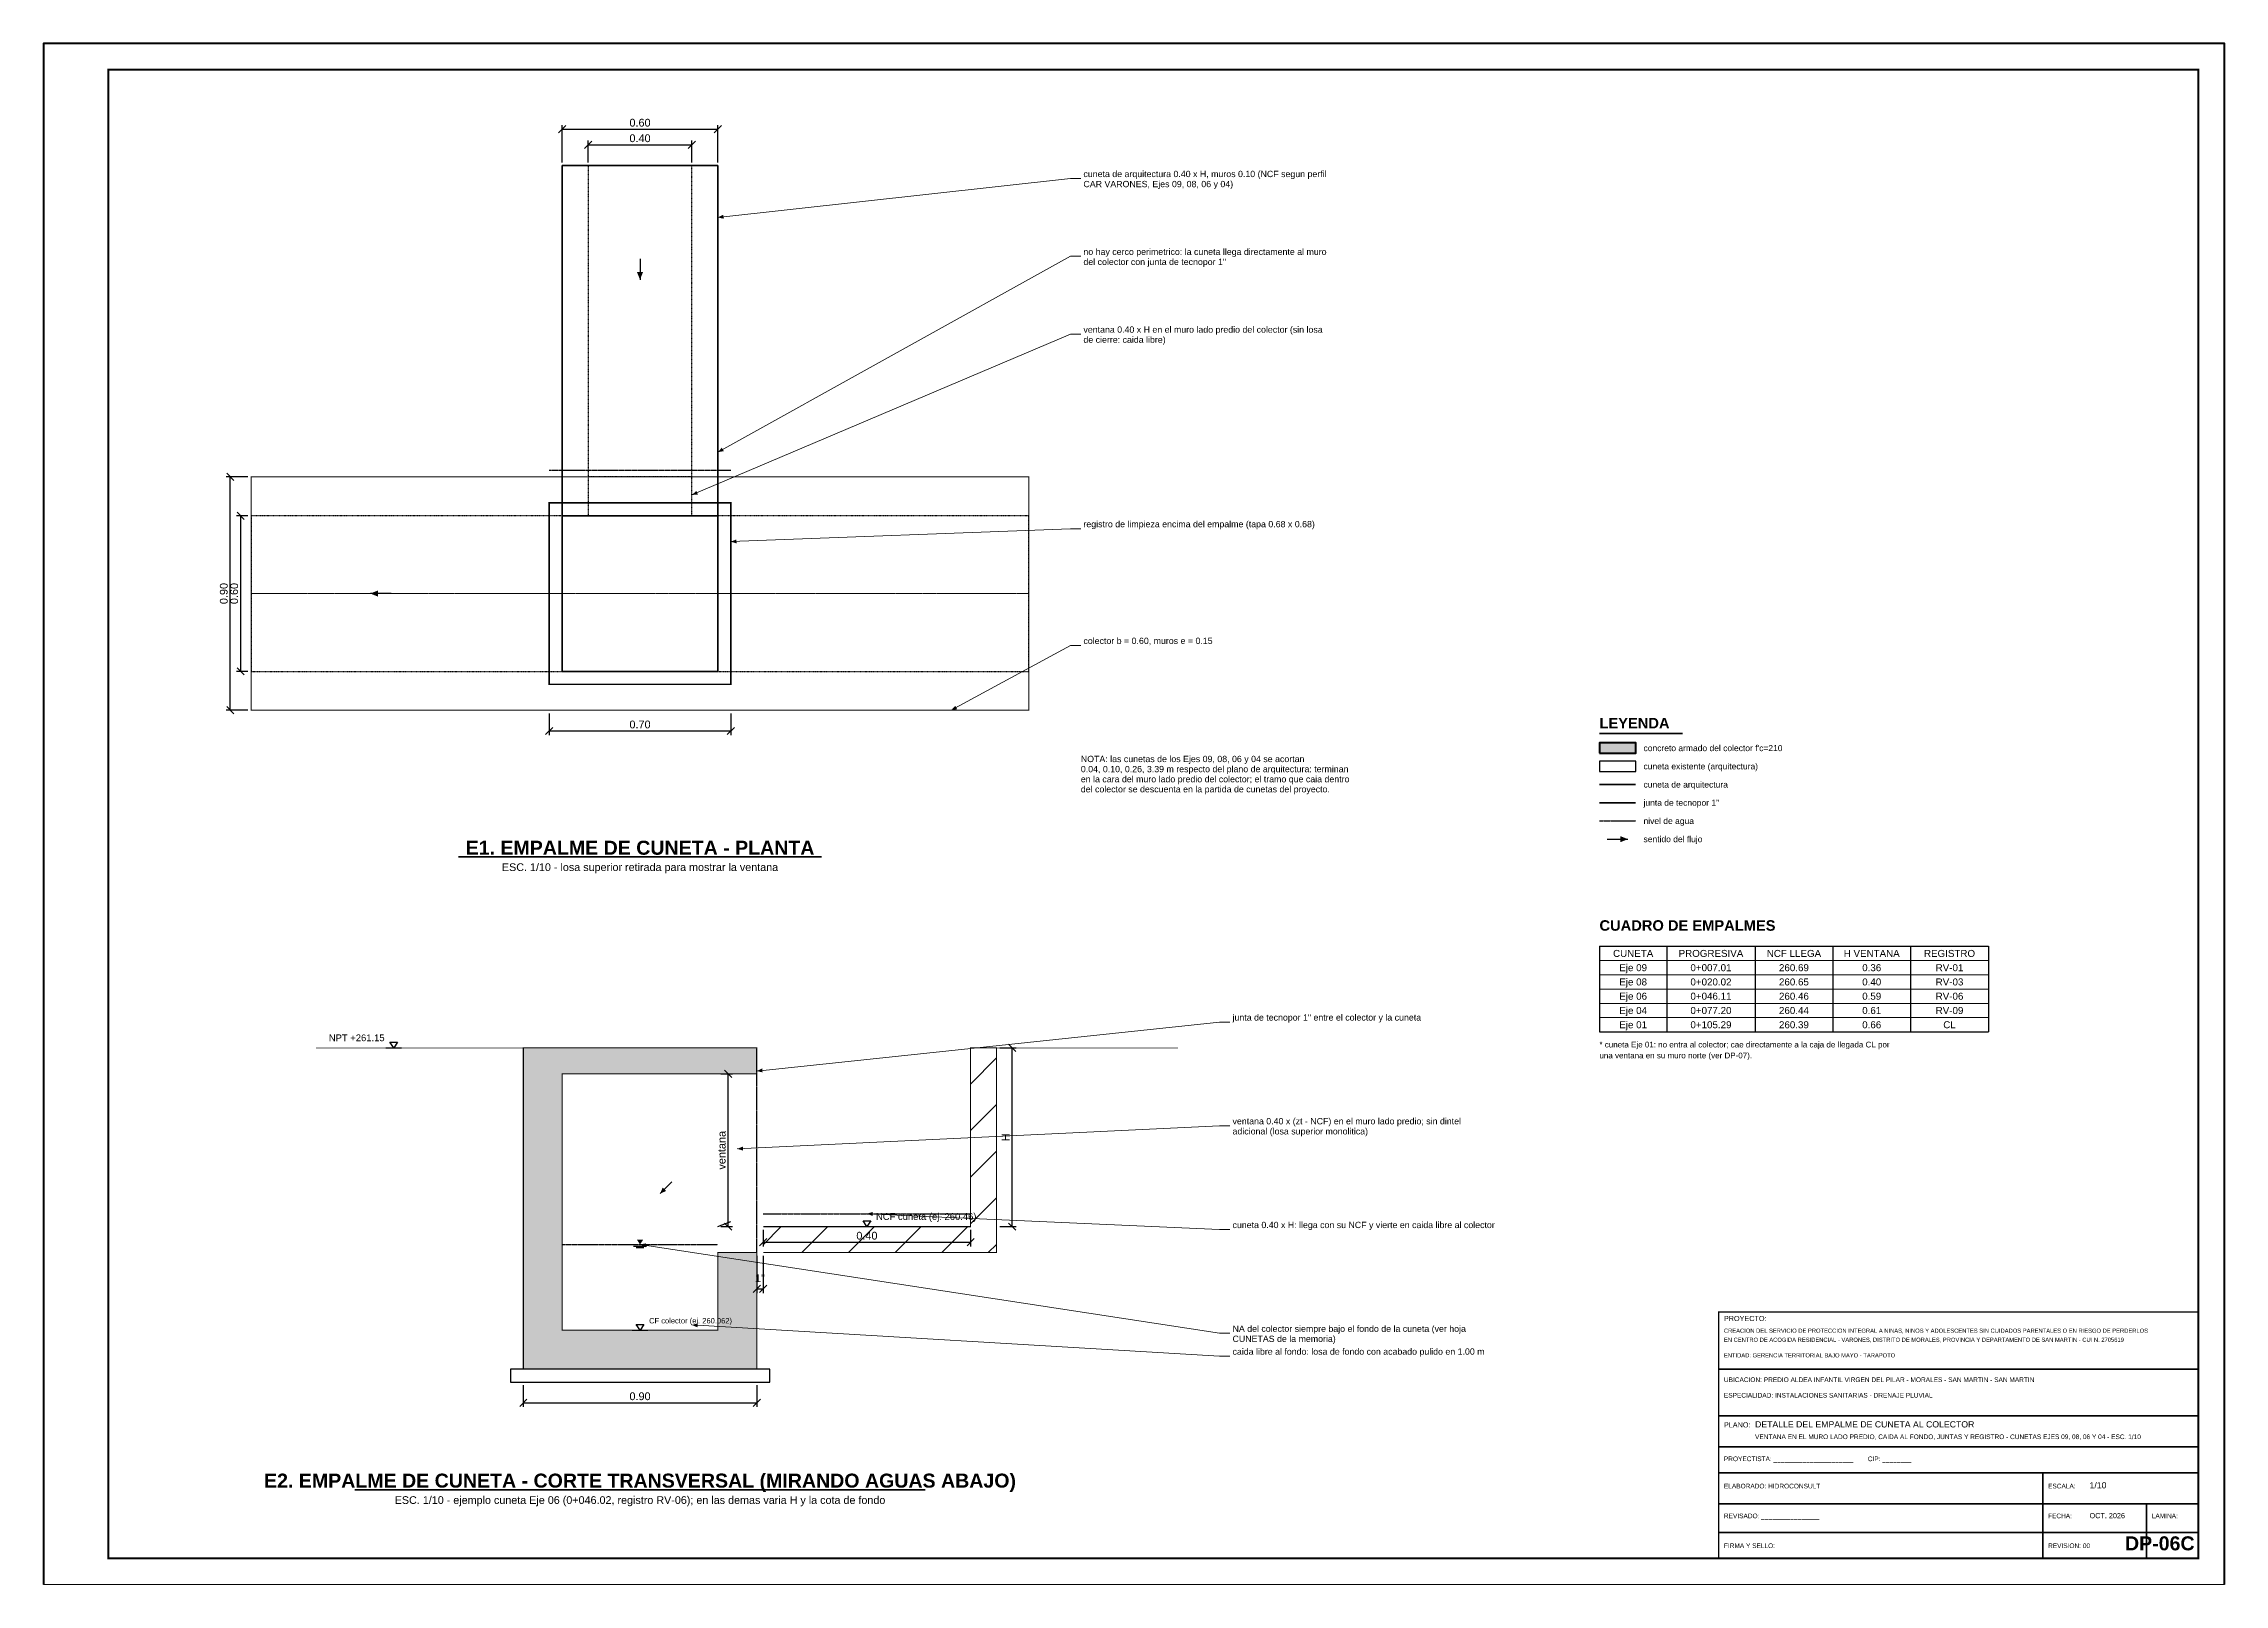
# Paper-space layout 'DP-06C' of a CAD drawing. Header units: metres, sheet in millimetres. Extents: x 0 to 841, y 0 to 594.
# The model-space entities are those that its viewports show. They can reach past a viewport. Long polylines and large blocks are cut down to what shows.
import ezdxf
from ezdxf.enums import TextEntityAlignment as Align

# ---------------------------------------------------------------- set-up
doc = ezdxf.new("R2010")
doc.units = ezdxf.units.M
doc.header["$LTSCALE"] = 0.25
for name, pattern in [('CENTER', [5.08, 3.175, -0.635, 0.635, -0.635]), ('DASHED', [1.524, 1.27, -0.254]), ('HIDDEN', [0.375, 0.25, -0.125])]:
    doc.linetypes.add(name, pattern=pattern)
for name, color, linetype, lineweight in [('AGUA', 150, 'DASHED', 25), ('CONCRETO', 250, 'CONTINUOUS', 50), ('CONCRETO-OCULTO', 8, 'HIDDEN', 25), ('COTAS', 94, 'CONTINUOUS', 18), ('CUNETA', 3, 'CONTINUOUS', 35), ('EJE-COLECTOR', 1, 'CENTER', 18), ('GRILLA', 9, 'CONTINUOUS', 13), ('LLAMADAS', 30, 'CONTINUOUS', 18), ('MARCO', 7, 'CONTINUOUS', 50), ('MARCO-METALICO', 32, 'CONTINUOUS', 40), ('REGISTRO', 32, 'CONTINUOUS', 35), ('ROTULO', 7, 'CONTINUOUS', 35), ('TERRENO', 7, 'CONTINUOUS', 30), ('TITULOS', 160, 'CONTINUOUS', 35)]:
    doc.layers.add(name, color=color, linetype=linetype, lineweight=lineweight)
for name, color, linetype in [('AGUA-SIMBOLO', 150, 'CONTINUOUS'), ('CUNETA-OCULTA', 3, 'HIDDEN'), ('FLUJO', 150, 'CONTINUOUS'), ('JUNTAS', 8, 'DASHED'), ('LEYENDA', 7, 'CONTINUOUS'), ('NIVELES', 7, 'CONTINUOUS'), ('ROTULO-TEXTO', 7, 'CONTINUOUS'), ('SOLADO', 8, 'CONTINUOUS'), ('TERRENO-ACHURADO', 8, 'CONTINUOUS'), ('TEXTOS', 7, 'CONTINUOUS'), ('TEXTOS-NOTAS', 7, 'CONTINUOUS')]:
    doc.layers.add(name, color=color, linetype=linetype)
doc.layers.add('CONCRETO-ACHURADO', color=8, linetype='CONTINUOUS', true_color=0xe2e2e2)
doc.styles.get("Standard").update_dxf_attribs({"font": 'arial.ttf'})
doc.styles.add('TITULOS', font='arialbd.ttf')
doc.dimstyles.new('COT-10', dxfattribs={"dimscale": 0.01, "dimtxt": 3, "dimasz": 2.2, "dimexe": 1.6, "dimexo": 1.2, "dimgap": 1, "dimtad": 1, "dimzin": 0, "dimdsep": 46, "dimtxsty": 'Standard', "dimtsz": 1.4, "dimcen": 2.5, "dimclrd": 256, "dimclre": 256, "dimclrt": 7, "dimazin": 3, "dimtfac": 1, "dimtmove": 0, "dimatfit": 3})

# ---------------------------------------------------------------- blocks, each defined once
blk = doc.blocks.new('SIMB-FLECHA')
at = {"layer": 'FLUJO'}
blk.add_lwpolyline([(-4, 0), (4, 0)], dxfattribs=at)
blk.add_solid([(4, 0), (1, 1.2), (1, -1.2)], dxfattribs=at)
blk = doc.blocks.new('SIMB-AGUA')
at = {"layer": 'AGUA-SIMBOLO'}
for p, q in [((-2.5, -0.6), (2.5, -0.6)), ((-1.5, -1.2), (1.5, -1.2))]:
    blk.add_line(p, q, dxfattribs=at)
blk.add_solid([(0, 0), (-1.2, 1.8), (1.2, 1.8)], dxfattribs=at)
blk = doc.blocks.new('SIMB-NIVEL')
at = {"layer": 'NIVELES'}
blk.add_line((-3, 0), (3, 0), dxfattribs=at)
blk.add_lwpolyline([(0, 0), (-1.5, 2.2), (1.5, 2.2)], close=True, dxfattribs=at)

msp = doc.modelspace()

# ---------------------------------------------------------------- hatches: boundary and pattern name
at = {"layer": 'CONCRETO-ACHURADO', "true_color": 0xe2e2e2}
h = msp.add_hatch(color=7, dxfattribs=at)
h.dxf.hatch_style = 1
h.paths.add_polyline_path([(349233, 9281654.994), (349233.14, 9281654.994), (349233.14, 9281655.034), (349233, 9281655.034)])
h = msp.add_hatch(color=7, dxfattribs=at)
h.dxf.hatch_style = 1
h.paths.add_polyline_path([(349228.85, 9281652.77), (349229, 9281652.77), (349229, 9281653.8581), (349228.85, 9281653.8581)])
h = msp.add_hatch(color=7, dxfattribs=at)
h.dxf.hatch_style = 1
h.paths.add_polyline_path([(349229, 9281653.7581), (349229.75, 9281653.7581), (349229.75, 9281653.8581), (349229, 9281653.8581)])
h = msp.add_hatch(color=7, dxfattribs=at)
h.dxf.hatch_style = 1
h.paths.add_polyline_path([(349229.6, 9281652.77), (349229.75, 9281652.77), (349229.75, 9281653.0691), (349229.6, 9281653.0691)])
h = msp.add_hatch(color=7, dxfattribs=at)
h.dxf.hatch_style = 1
h.paths.add_polyline_path([(349228.85, 9281652.62), (349229.75, 9281652.62), (349229.75, 9281652.77), (349228.85, 9281652.77)])
at = {"layer": 'TERRENO-ACHURADO'}
h = msp.add_hatch(dxfattribs=at)
h.set_pattern_fill('ANSI31', scale=0.04)
h.paths.add_polyline_path([(349230.575, 9281653.1691), (349230.675, 9281653.1691), (349230.675, 9281653.8581), (349230.575, 9281653.8581)])
h = msp.add_hatch(dxfattribs=at)
h.set_pattern_fill('ANSI31', scale=0.04)
h.paths.add_polyline_path([(349229.775, 9281653.0691), (349230.675, 9281653.0691), (349230.675, 9281653.1691), (349229.775, 9281653.1691)])

# ---------------------------------------------------------------- linework, layer by layer
at = {"layer": 'AGUA'}
for p, q in [((349233, 9281654.7332), (349233.14, 9281654.7332)), ((349229.775, 9281653.2191), (349230.575, 9281653.2191)), ((349229, 9281653.1005), (349229.6, 9281653.1005))]:
    msp.add_line(p, q, dxfattribs=at)
at = {"layer": 'CONCRETO', "const_width": 0.004}
for points in [[(349227.8, 9281655.16), (349230.8, 9281655.16), (349230.8, 9281656.06), (349227.8, 9281656.06)], [(349228.85, 9281652.62), (349229.75, 9281652.62), (349229.75, 9281653.0691), (349229.6, 9281653.0691), (349229.6, 9281652.77), (349229, 9281652.77), (349229, 9281653.7581), (349229.6, 9281653.7581), (349229.6, 9281653.7581), (349229.75, 9281653.7581), (349229.75, 9281653.8581), (349228.85, 9281653.8581)]]:
    msp.add_lwpolyline(points, close=True, dxfattribs=at)
at = {"layer": 'CONCRETO'}
msp.add_lwpolyline([(349233, 9281654.994), (349233.14, 9281654.994), (349233.14, 9281655.034), (349233, 9281655.034)], close=True, dxfattribs=at)
at = {"layer": 'CONCRETO-OCULTO'}
for points in [[(349229.1, 9281655.91), (349229.5, 9281655.91), (349229.5, 9281656.06), (349229.1, 9281656.06)], [(349227.8, 9281655.31), (349230.8, 9281655.31), (349230.8, 9281655.91), (349227.8, 9281655.91)]]:
    msp.add_lwpolyline(points, close=True, dxfattribs=at)
at = {"layer": 'CUNETA'}
msp.add_lwpolyline([(349229, 9281655.91), (349229.6, 9281655.91), (349229.6, 9281657.26), (349229, 9281657.26)], close=True, dxfattribs=at)
for points, const_width in [([(349233, 9281654.8736), (349233.14, 9281654.8736)], 0.007), ([(349229.775, 9281653.0691), (349230.675, 9281653.0691), (349230.675, 9281653.8581), (349230.575, 9281653.8581), (349230.575, 9281653.1691), (349229.775, 9281653.1691)], 0.004)]:
    msp.add_lwpolyline(points, dxfattribs=dict(at, const_width=const_width))
at = {"layer": 'CUNETA-OCULTA'}
msp.add_lwpolyline([(349229.1, 9281655.91), (349229.5, 9281655.91), (349229.5, 9281657.26), (349229.1, 9281657.26)], close=True, dxfattribs=at)
at = {"layer": 'EJE-COLECTOR'}
msp.add_line((349227.8, 9281655.61), (349230.8, 9281655.61), dxfattribs=at)
at = {"layer": 'FLUJO'}
msp.add_lwpolyline([(349229.6, 9281653.1691), (349229.65, 9281653.1891)], dxfattribs=at)
at = {"layer": 'GRILLA'}
for p, q in [((349233, 9281654.195), (349234.5, 9281654.195)), ((349233, 9281654.14), (349234.5, 9281654.14)), ((349233, 9281654.085), (349234.5, 9281654.085)), ((349233, 9281654.03), (349234.5, 9281654.03)), ((349233, 9281653.975), (349234.5, 9281653.975))]:
    msp.add_line(p, q, dxfattribs=at)
at = {"layer": 'JUNTAS'}
msp.add_line((349228.95, 9281656.085), (349229.65, 9281656.085), dxfattribs=at)
at = {"layer": 'JUNTAS', "const_width": 0.007}
msp.add_lwpolyline([(349233, 9281654.8034), (349233.14, 9281654.8034)], dxfattribs=at)
at = {"layer": 'JUNTAS'}
msp.add_lwpolyline([(349229.75, 9281653.0691), (349229.75, 9281653.8581)], dxfattribs=at)
at = {"layer": 'LLAMADAS'}
for p, q in [((349230.96, 9281657.21), (349229.6, 9281657.06)), ((349231, 9281657.21), (349230.96, 9281657.21)), ((349230.96, 9281656.91), (349229.6, 9281656.155)), ((349231, 9281656.91), (349230.96, 9281656.91)), ((349230.96, 9281656.61), (349229.5, 9281655.99)), ((349231, 9281656.61), (349230.96, 9281656.61)), ((349230.96, 9281655.86), (349229.65, 9281655.81)), ((349231, 9281655.86), (349230.96, 9281655.86)), ((349230.96, 9281655.41), (349230.5, 9281655.16)), ((349231, 9281655.41), (349230.96, 9281655.41)), ((349231.535, 9281653.9581), (349229.75, 9281653.7691)), ((349231.575, 9281653.9581), (349231.535, 9281653.9581)), ((349231.535, 9281653.5581), (349229.675, 9281653.4691)), ((349231.575, 9281653.5581), (349231.535, 9281653.5581)), ((349231.535, 9281653.1581), (349230.175, 9281653.2191)), ((349231.575, 9281653.1581), (349231.535, 9281653.1581)), ((349231.535, 9281652.7581), (349229.3, 9281653.1005)), ((349231.535, 9281652.67), (349229.5, 9281652.79)), ((349231.575, 9281652.7581), (349231.535, 9281652.7581)), ((349231.575, 9281652.67), (349231.535, 9281652.67))]:
    msp.add_line(p, q, dxfattribs=at)
for points in [[(349229.6, 9281657.06), (349229.6227, 9281657.0548), (349229.621, 9281657.0701)], [(349229.6, 9281656.155), (349229.623, 9281656.1589), (349229.6155, 9281656.1724)], [(349229.5, 9281655.99), (349229.5233, 9281655.9915), (349229.5172, 9281656.0057)], [(349229.65, 9281655.81), (349229.6723, 9281655.8031), (349229.6717, 9281655.8185)], [(349230.5, 9281655.16), (349230.523, 9281655.1637), (349230.5157, 9281655.1773)], [(349229.75, 9281653.7691), (349229.7727, 9281653.7637), (349229.7711, 9281653.779)], [(349229.675, 9281653.4691), (349229.6973, 9281653.4624), (349229.6966, 9281653.4778)], [(349230.175, 9281653.2191), (349230.1966, 9281653.2104), (349230.1973, 9281653.2258)], [(349229.3, 9281653.1005), (349229.3206, 9281653.0895), (349229.3229, 9281653.1047)], [(349229.5, 9281652.79), (349229.5215, 9281652.781), (349229.5224, 9281652.7964)]]:
    msp.add_solid(points, dxfattribs=at)
at = {"layer": 'MARCO'}
msp.add_lwpolyline([(349227, 9281651.79), (349235.41, 9281651.79), (349235.41, 9281657.73), (349227, 9281657.73)], close=True, dxfattribs=at)
at = {"layer": 'MARCO', "const_width": 0.008}
msp.add_lwpolyline([(349227.25, 9281651.89), (349235.31, 9281651.89), (349235.31, 9281657.63), (349227.25, 9281657.63)], close=True, dxfattribs=at)
at = {"layer": 'MARCO-METALICO', "const_width": 0.006}
msp.add_lwpolyline([(349228.95, 9281655.26), (349229.65, 9281655.26), (349229.65, 9281655.96), (349228.95, 9281655.96)], close=True, dxfattribs=at)
at = {"layer": 'REGISTRO'}
msp.add_lwpolyline([(349229, 9281655.31), (349229.6, 9281655.31), (349229.6, 9281655.91), (349229, 9281655.91)], close=True, dxfattribs=at)
at = {"layer": 'ROTULO'}
for p, q in [((349233.46, 9281652.62), (349235.31, 9281652.62)), ((349233.46, 9281652.44), (349235.31, 9281652.44)), ((349233.46, 9281652.32), (349235.31, 9281652.32)), ((349233.46, 9281652.22), (349235.31, 9281652.22)), ((349234.71, 9281652.22), (349234.71, 9281651.89)), ((349233.46, 9281652.1), (349235.31, 9281652.1)), ((349235.11, 9281652.1), (349235.11, 9281651.89)), ((349233.46, 9281651.99), (349235.31, 9281651.99))]:
    msp.add_line(p, q, dxfattribs=at)
at = {"layer": 'ROTULO', "const_width": 0.005}
msp.add_lwpolyline([(349233.46, 9281651.89), (349235.31, 9281651.89), (349235.31, 9281652.84), (349233.46, 9281652.84)], close=True, dxfattribs=at)
at = {"layer": 'SOLADO'}
msp.add_lwpolyline([(349228.8, 9281652.57), (349229.8, 9281652.57), (349229.8, 9281652.62), (349228.8, 9281652.62)], close=True, dxfattribs=at)
at = {"layer": 'TERRENO', "const_width": 0.003}
for points in [[(349228.05, 9281653.8581), (349228.85, 9281653.8581)], [(349230.675, 9281653.8581), (349231.375, 9281653.8581), (349231.375, 9281653.8581)]]:
    msp.add_lwpolyline(points, dxfattribs=at)
at = {"layer": 'TERRENO-ACHURADO'}
msp.add_lwpolyline([(349233, 9281654.9238), (349233.14, 9281654.9238), (349233.14, 9281654.9638), (349233, 9281654.9638)], close=True, dxfattribs=at)
at = {"layer": 'TEXTOS'}
for p, q in [((349233, 9281654.25), (349234.5, 9281654.25)), ((349233, 9281654.25), (349233, 9281653.92)), ((349233.26, 9281654.25), (349233.26, 9281653.92)), ((349233.6, 9281654.25), (349233.6, 9281653.92)), ((349233.9, 9281654.25), (349233.9, 9281653.92)), ((349234.2, 9281654.25), (349234.2, 9281653.92)), ((349234.5, 9281654.25), (349234.5, 9281653.92)), ((349233, 9281653.92), (349234.5, 9281653.92))]:
    msp.add_line(p, q, dxfattribs=at)
at = {"layer": 'TITULOS'}
for p, q in [((349233, 9281655.07), (349233.32, 9281655.07)), ((349228.6, 9281654.595), (349230, 9281654.595)), ((349228.2, 9281652.155), (349230.4, 9281652.155))]:
    msp.add_line(p, q, dxfattribs=at)

# ---------------------------------------------------------------- block references
at = {"xscale": 0.01, "yscale": 0.01}
msp.add_blockref('SIMB-AGUA', (349229.3, 9281653.1005), dxfattribs=at)
at = {"layer": 'FLUJO'}
for p, xscale, yscale, rotation in [((349229.3, 9281656.86), 0.01, 0.01, -90), ((349228.3, 9281655.61), 0.01, 0.01, 180), ((349229.4, 9281653.3191), 0.008, 0.008, -135)]:
    msp.add_blockref('SIMB-FLECHA', p, dxfattribs=dict(at, xscale=xscale, yscale=yscale, rotation=rotation))
at = {"layer": 'FLUJO', "xscale": 0.01, "yscale": 0.01}
msp.add_blockref('SIMB-FLECHA', (349233.07, 9281654.663), dxfattribs=at)
at = {"layer": 'NIVELES', "xscale": 0.01, "yscale": 0.01}
for p in [(349228.35, 9281653.8581), (349230.175, 9281653.1691), (349229.3, 9281652.77)]:
    msp.add_blockref('SIMB-NIVEL', p, dxfattribs=at)

# ---------------------------------------------------------------- texts
at = {"layer": 'LEYENDA'}
for s, p in [("concreto armado del colector f'c=210", (349233.17, 9281655.014)), ('cuneta existente (arquitectura)', (349233.17, 9281654.9438)), ('cuneta de arquitectura', (349233.17, 9281654.8736)), ('junta de tecnopor 1"', (349233.17, 9281654.8034)), ('nivel de agua', (349233.17, 9281654.7332)), ('sentido del flujo', (349233.17, 9281654.663))]:
    msp.add_text(s, height=0.0234, dxfattribs=at).set_placement(p, align=Align.MIDDLE_LEFT)
at = {"layer": 'NIVELES'}
msp.add_text('NPT +261.15', height=0.026, dxfattribs=at).set_placement((349228.315, 9281653.8841), align=Align.RIGHT)
for s, height, p in [('NCF cuneta (ej. 260.46)', 0.026, (349230.21, 9281653.1951)), ('CF colector (ej. 260.062)', 0.0208, (349229.335, 9281652.796))]:
    msp.add_text(s, height=height, dxfattribs=at).set_placement(p)
at = {"layer": 'ROTULO-TEXTO'}
for s, height, p in [('CREACION DEL SERVICIO DE PROTECCION INTEGRAL A NINAS, NINOS Y ADOLESCENTES SIN CUIDADOS PARENTALES O EN RIESGO DE PERDERLOS', 0.016, (349233.48, 9281652.76)), ('PROYECTO:', 0.02, (349233.48, 9281652.805)), ('EN CENTRO DE ACOGIDA RESIDENCIAL - VARONES, DISTRITO DE MORALES, PROVINCIA Y DEPARTAMENTO DE SAN MARTIN - CUI N. 2705619', 0.016, (349233.48, 9281652.725)), ('ENTIDAD: GERENCIA TERRITORIAL BAJO MAYO - TARAPOTO', 0.016, (349233.48, 9281652.665)), ('UBICACION: PREDIO ALDEA INFANTIL VIRGEN DEL PILAR - MORALES - SAN MARTIN - SAN MARTIN', 0.018, (349233.48, 9281652.57)), ('ESPECIALIDAD: INSTALACIONES SANITARIAS - DRENAJE PLUVIAL', 0.018, (349233.48, 9281652.51)), ('PLANO:', 0.02, (349233.48, 9281652.395)), ('VENTANA EN EL MURO LADO PREDIO, CAIDA AL FONDO, JUNTAS Y REGISTRO - CUNETAS EJES 09, 08, 06 Y 04 - ESC. 1/10', 0.018, (349233.6, 9281652.35)), ('DETALLE DEL EMPALME DE CUNETA AL COLECTOR', 0.024, (349233.6, 9281652.395)), ('PROYECTISTA: ______________________        CIP: ________', 0.018, (349233.48, 9281652.265)), ('1/10', 0.024, (349234.89, 9281652.16)), ('ELABORADO: HIDROCONSULT', 0.018, (349233.48, 9281652.16)), ('ESCALA:', 0.018, (349234.73, 9281652.16)), ('REVISADO: ________________', 0.018, (349233.48, 9281652.045)), ('FECHA:', 0.018, (349234.73, 9281652.045)), ('OCT. 2026', 0.02, (349234.89, 9281652.045)), ('LAMINA:', 0.018, (349235.13, 9281652.045)), ('FIRMA Y SELLO:', 0.018, (349233.48, 9281651.93)), ('REVISION: 00', 0.018, (349234.73, 9281651.93))]:
    msp.add_text(s, height=height, dxfattribs=at).set_placement(p)
at = {"layer": 'TEXTOS'}
for s, p in [('cuneta de arquitectura 0.40 x H, muros 0.10 (NCF segun perfil', (349231.01, 9281657.2154)), ('CAR VARONES, Ejes 09, 08, 06 y 04)', (349231.01, 9281657.1765)), ('del colector con junta de tecnopor 1"', (349231.01, 9281656.8765)), ('no hay cerco perimetrico: la cuneta llega directamente al muro', (349231.01, 9281656.9154)), ('ventana 0.40 x H en el muro lado predio del colector (sin losa', (349231.01, 9281656.6154)), ('de cierre: caida libre)', (349231.01, 9281656.5765)), ('registro de limpieza encima del empalme (tapa 0.68 x 0.68)', (349231.01, 9281655.8654)), ('colector b = 0.60, muros e = 0.15', (349231.01, 9281655.4154)), ('NOTA: las cunetas de los Ejes 09, 08, 06 y 04 se acortan', (349231, 9281654.96)), ('0.04, 0.10, 0.26, 3.39 m respecto del plano de arquitectura: terminan', (349231, 9281654.9211)), ('en la cara del muro lado predio del colector; el tramo que caia dentro', (349231, 9281654.8822)), ('del colector se descuenta en la partida de cunetas del proyecto.', (349231, 9281654.8434)), ('junta de tecnopor 1" entre el colector y la cuneta', (349231.585, 9281653.9635)), ('ventana 0.40 x (zt - NCF) en el muro lado predio; sin dintel', (349231.585, 9281653.5635)), ('adicional (losa superior monolitica)', (349231.585, 9281653.5246)), ('cuneta 0.40 x H: llega con su NCF y vierte en caida libre al colector', (349231.585, 9281653.1635)), ('NA del colector siempre bajo el fondo de la cuneta (ver hoja', (349231.585, 9281652.7635)), ('caida libre al fondo: losa de fondo con acabado pulido en 1.00 m', (349231.585, 9281652.6754)), ('CUNETAS de la memoria)', (349231.585, 9281652.7246))]:
    msp.add_text(s, height=0.0243, dxfattribs=at).set_placement(p)
for s, height, p in [('ESC. 1/10 - losa superior retirada para mostrar la ventana', 0.0297, (349229.3, 9281654.555)), ('CUNETA', 0.027, (349233.13, 9281654.2225)), ('PROGRESIVA', 0.027, (349233.43, 9281654.2225)), ('NCF LLEGA', 0.027, (349233.75, 9281654.2225)), ('H VENTANA', 0.027, (349234.05, 9281654.2225)), ('REGISTRO', 0.027, (349234.35, 9281654.2225)), ('Eje 09', 0.027, (349233.13, 9281654.1675)), ('Eje 08', 0.027, (349233.13, 9281654.1125)), ('0+007.01', 0.027, (349233.43, 9281654.1675)), ('0+020.02', 0.027, (349233.43, 9281654.1125)), ('260.69', 0.027, (349233.75, 9281654.1675)), ('260.65', 0.027, (349233.75, 9281654.1125)), ('0.36', 0.027, (349234.05, 9281654.1675)), ('0.40', 0.027, (349234.05, 9281654.1125)), ('RV-01', 0.027, (349234.35, 9281654.1675)), ('RV-03', 0.027, (349234.35, 9281654.1125)), ('Eje 06', 0.027, (349233.13, 9281654.0575)), ('0+046.11', 0.027, (349233.43, 9281654.0575)), ('260.46', 0.027, (349233.75, 9281654.0575)), ('0.59', 0.027, (349234.05, 9281654.0575)), ('RV-06', 0.027, (349234.35, 9281654.0575)), ('Eje 04', 0.027, (349233.13, 9281654.0025)), ('Eje 01', 0.027, (349233.13, 9281653.9475)), ('0+077.20', 0.027, (349233.43, 9281654.0025)), ('0+105.29', 0.027, (349233.43, 9281653.9475)), ('260.44', 0.027, (349233.75, 9281654.0025)), ('260.39', 0.027, (349233.75, 9281653.9475)), ('0.61', 0.027, (349234.05, 9281654.0025)), ('0.66', 0.027, (349234.05, 9281653.9475)), ('RV-09', 0.027, (349234.35, 9281654.0025)), ('CL', 0.027, (349234.35, 9281653.9475)), ('ESC. 1/10 - ejemplo cuneta Eje 06 (0+046.02, registro RV-06); en las demas varia H y la cota de fondo', 0.0297, (349229.3, 9281652.115))]:
    msp.add_text(s, height=height, dxfattribs=at).set_placement(p, align=Align.MIDDLE_CENTER)
at = {"layer": 'TEXTOS-NOTAS'}
for s, p in [('* cuneta Eje 01: no entra al colector; cae directamente a la caja de llegada CL por', (349233, 9281653.86)), ('una ventana en su muro norte (ver DP-07).', (349233, 9281653.818))]:
    msp.add_text(s, height=0.0221, dxfattribs=at).set_placement(p)
at = {"layer": 'TITULOS', "style": 'TITULOS'}
for s, p in [('LEYENDA', (349233, 9281655.09)), ('CUADRO DE EMPALMES', (349233, 9281654.31))]:
    msp.add_text(s, height=0.0405, dxfattribs=at).set_placement(p)
for s, p in [('E1. EMPALME DE CUNETA - PLANTA', (349229.3, 9281654.63)), ('E2. EMPALME DE CUNETA - CORTE TRANSVERSAL (MIRANDO AGUAS ABAJO)', (349229.3, 9281652.19))]:
    msp.add_text(s, height=0.054, dxfattribs=at).set_placement(p, align=Align.MIDDLE_CENTER)
msp.add_text('DP-06C', height=0.054, dxfattribs=at).set_placement((349235.295, 9281651.905), align=Align.BOTTOM_RIGHT)

# ---------------------------------------------------------------- dimensions: what is measured, and where the dimension line sits
at = {"layer": 'COTAS'}
for base, p1, p2, text in [((349229, 9281657.4), (349229, 9281657.26), (349229.6, 9281657.26), '0.60'), ((349229.1, 9281657.34), (349229.1, 9281657.26), (349229.5, 9281657.26), '0.40'), ((349228.95, 9281655.08), (349228.95, 9281655.16), (349229.65, 9281655.16), '0.70'), ((349229.775, 9281653.1091), (349229.775, 9281653.1691), (349230.575, 9281653.1691), '0.40'), ((349229.75, 9281652.9291), (349229.75, 9281653.0691), (349229.775, 9281653.0691), '1"')]:
    msp.add_linear_dim(base=base, p1=p1, p2=p2, text=text, dimstyle='COT-10', dxfattribs=at).render()
for base, p1, p2 in [((349227.72, 9281655.16), (349227.8, 9281655.16), (349227.8, 9281656.06)), ((349227.76, 9281655.31), (349227.8, 9281655.31), (349227.8, 9281655.91))]:
    msp.add_linear_dim(base=base, p1=p1, p2=p2, angle=90, dimstyle='COT-10', dxfattribs=at).render()
for base, p1, p2, text in [((349230.735, 9281653.1691), (349230.675, 9281653.1691), (349230.675, 9281653.8581), 'H'), ((349229.64, 9281653.1691), (349229.6, 9281653.1691), (349229.6, 9281653.7581), 'ventana')]:
    msp.add_linear_dim(base=base, p1=p1, p2=p2, angle=90, text=text, dimstyle='COT-10', dxfattribs=at).render()
msp.add_linear_dim(base=(349228.85, 9281652.49), p1=(349228.85, 9281652.57), p2=(349229.75, 9281652.57), dimstyle='COT-10', dxfattribs=at).render()

psp = doc.layouts.new('DP-06C')

# ---------------------------------------------------------------- viewports
at = {"layer": 'MARCO'}
psp.add_viewport(center=(420.5, 297), size=(841, 594), view_center_point=(349231.205, 9281654.76), view_height=5.94, dxfattribs=at)

doc.saveas('drawing.dxf')
